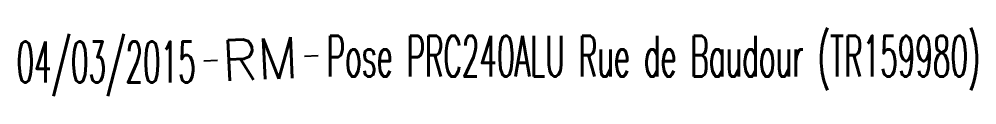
# Model space of a CAD drawing. Header units: millimetres. Extents: x 114996 to 116000, y 129210 to 129989.
# Drawn here: x 115941.83 to 115976.86, y 129986.73 to 129989.23 of the extents above; entities that cross this region are included whole.
import ezdxf
from ezdxf.enums import TextEntityAlignment as Align

# ---------------------------------------------------------------- set-up
doc = ezdxf.new("R2010")
doc.units = ezdxf.units.MM
doc.layers.get('0').update_dxf_attribs({"linetype": 'CONTINUOUS'})
doc.layers.add('M_910', color=7, linetype='CONTINUOUS')
doc.styles.get("Standard").update_dxf_attribs({"font": 'romans.shx', "width": 0.85})

# ---------------------------------------------------------------- blocks, each defined once
blk = doc.blocks.new('GIS_MODF')
at = {"color": 0, "linetype": 'Continuous', "flags": 128}
for points in [[(-2.176, -0.014), (-1.676, -0.014)], [(1.519, -0.014), (2.019, -0.014)]]:
    blk.add_lwpolyline(points, dxfattribs=at)
at = {"color": 0, "linetype": 'Continuous', "width": 0.5}
blk.add_attdef('DATE', text='', height=1.5, dxfattribs=at).set_placement((-2.502, -0.798), align=Align.RIGHT)
at = {"color": 0, "linetype": 'Continuous', "width": 1.771291}
blk.add_attdef('USER', text='', height=1.5, dxfattribs=at).set_placement((-1.507, -0.798), (1.276, -0.798), align=Align.FIT)
at = {"color": 0, "linetype": 'Continuous', "width": 0.5}
blk.add_attdef('DESC', (2.289, -0.798), '', height=1.5, dxfattribs=at)

msp = doc.modelspace()

# ---------------------------------------------------------------- block references
at = {"layer": 'M_910'}
ref = msp.add_blockref('GIS_MODF', (115950.752, 129988.139), dxfattribs=dict(at, rotation=2.578178786966934))
ref.add_attrib('DATE', '04/03/2015', dxfattribs={"layer": '0', "color": 0, "linetype": 'Continuous', "height": 1.5, "width": 0.5}).set_placement((115948.289, 129987.229), align=Align.RIGHT)
ref.add_attrib('USER', 'RM', dxfattribs={"layer": '0', "color": 0, "linetype": 'Continuous', "height": 1.5, "rotation": 2.5782, "width": 0.950449}).set_placement((115949.283, 129987.273), (115952.063, 129987.399), align=Align.FIT)
ref.add_attrib('DESC', 'Pose PRC240ALU Rue de Baudour (TR159980)', (115953.075, 129987.444), dxfattribs={"layer": '0', "color": 0, "linetype": 'Continuous', "height": 1.5, "width": 0.5})

doc.saveas('drawing.dxf')
